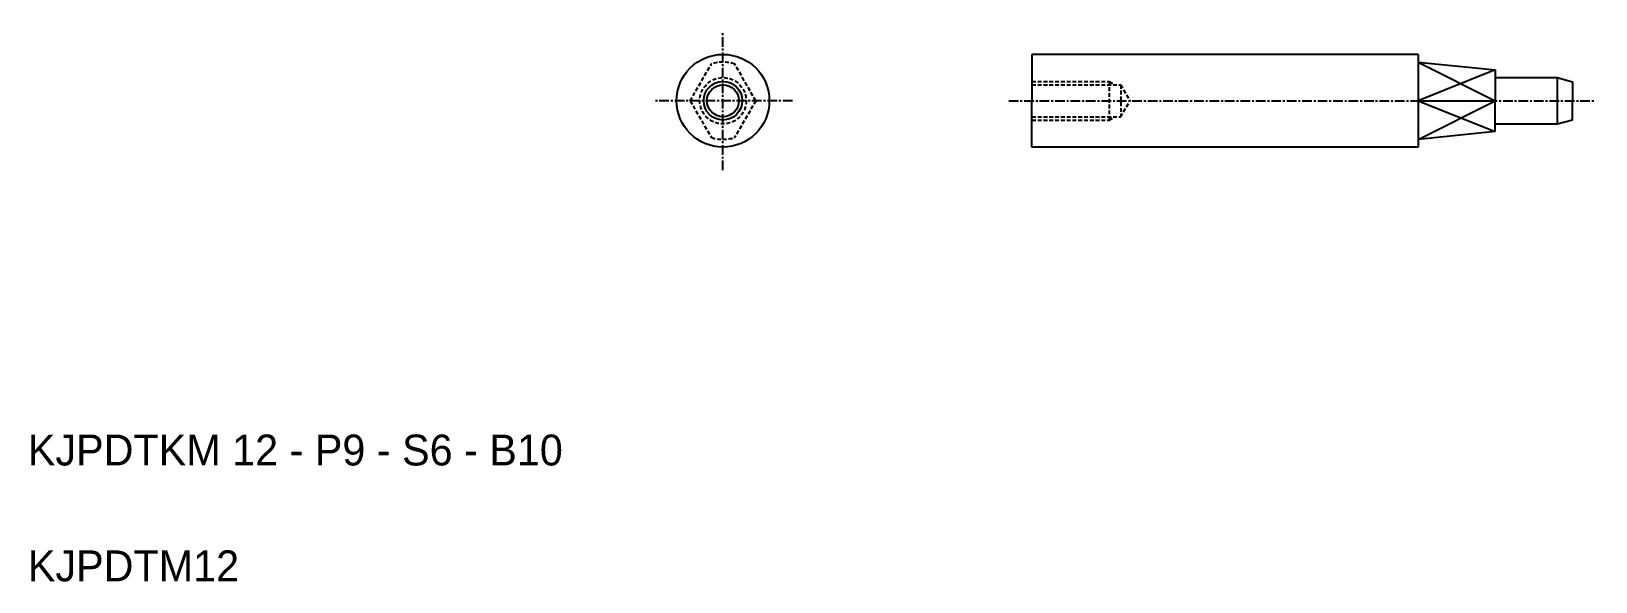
# Model space of a CAD drawing. Extents: x 10 to 213, y 10 to 81.
import ezdxf

# ---------------------------------------------------------------- set-up
doc = ezdxf.new("R2010")
doc.units = 0
doc.linetypes.add('CENTER', pattern=[2, 1.25, -0.25, 0.25, -0.25])
doc.linetypes.add('DASHED', pattern=[0.75, 0.5, -0.25])
doc.layers.get('0').update_dxf_attribs({"linetype": 'CONTINUOUS'})
doc.layers.add('CENTER', color=1, linetype='CENTER')

msp = doc.modelspace()

# ---------------------------------------------------------------- linework, layer by layer
at = {"color": 3, "linetype": 'DASHED'}
for p, q in [((95.75, 72.24), (98.5, 77.01)), ((104.25, 72.24), (101.5, 77.01)), ((140, 74.74), (150, 74.74)), ((140, 74.3), (151.5, 74.3)), ((150, 74.74), (150, 69.74)), ((150, 74.74), (150.66, 74.36)), ((151.5, 74.3), (151.5, 70.17)), ((151.5, 74.3), (152.69, 72.24)), ((95.75, 72.24), (98.5, 67.47)), ((104.25, 72.24), (101.5, 67.47)), ((151.5, 70.17), (152.69, 72.24)), ((140, 70.17), (151.5, 70.17)), ((140, 69.74), (150, 69.74)), ((150, 69.74), (150.66, 70.12))]:
    msp.add_line(p, q, dxfattribs=at)
at = {"color": 7, "linetype": 'CONTINUOUS'}
for p, q in [((140, 78.24), (140, 72.24)), ((190, 78.24), (140, 78.24)), ((190, 78.24), (190, 66.24)), ((190, 77.24), (200, 76.24)), ((190, 77.24), (190, 67.24)), ((200, 76.24), (200, 75.24)), ((200, 75.24), (200, 72.24)), ((200, 75.24), (208, 75.24)), ((208, 75.24), (210, 74.7)), ((208, 75.24), (208, 69.24)), ((210, 74.7), (210, 72.24)), ((140, 66.24), (140, 72.24)), ((200, 69.24), (200, 72.24)), ((210, 69.77), (210, 72.24)), ((200, 68.24), (200, 69.24)), ((200, 69.24), (208, 69.24)), ((208, 69.24), (210, 69.77)), ((200, 68.24), (190, 67.24)), ((190, 66.24), (140, 66.24))]:
    msp.add_line(p, q, dxfattribs=at)
at = {"color": 3, "linetype": 'CONTINUOUS'}
for p, q in [((190, 77.24), (200, 72.24)), ((200, 76.24), (190, 72.24)), ((190, 67.24), (200, 72.24)), ((190, 72.24), (200, 68.24)), ((190, 72.24), (200, 72.24))]:
    msp.add_line(p, q, dxfattribs=at)
at = {"color": 7, "linetype": 'CONTINUOUS'}
for radius in [6, 2.07]:
    msp.add_circle((100, 72.24), radius, dxfattribs=at)
at = {"color": 3, "linetype": 'DASHED'}
msp.add_circle((100, 72.24), 3, dxfattribs=at)
at = {"color": 3, "linetype": 'CONTINUOUS'}
msp.add_circle((100, 72.24), 2.5, dxfattribs=at)
at = {"color": 3, "linetype": 'DASHED'}
for start, end in [(72.5424, 107.4576), (252.5424, 287.4576)]:
    msp.add_arc((100, 72.24), 5, start, end, dxfattribs=at)
at = {"layer": 'CENTER', "color": 1, "linetype": 'CENTER'}
for p, q in [((100, 63.24), (100, 81.24)), ((109, 72.24), (91, 72.24)), ((137, 72.24), (213, 72.24))]:
    msp.add_line(p, q, dxfattribs=at)

# ---------------------------------------------------------------- texts
at = {"color": 7, "linetype": 'CONTINUOUS'}
for s, p in [('KJPDTKM 12 - P9 - S6 - B10', (10, 25)), ('KJPDTM12', (10, 10))]:
    msp.add_text(s, height=4, dxfattribs=at).set_placement(p)

doc.saveas('drawing.dxf')
